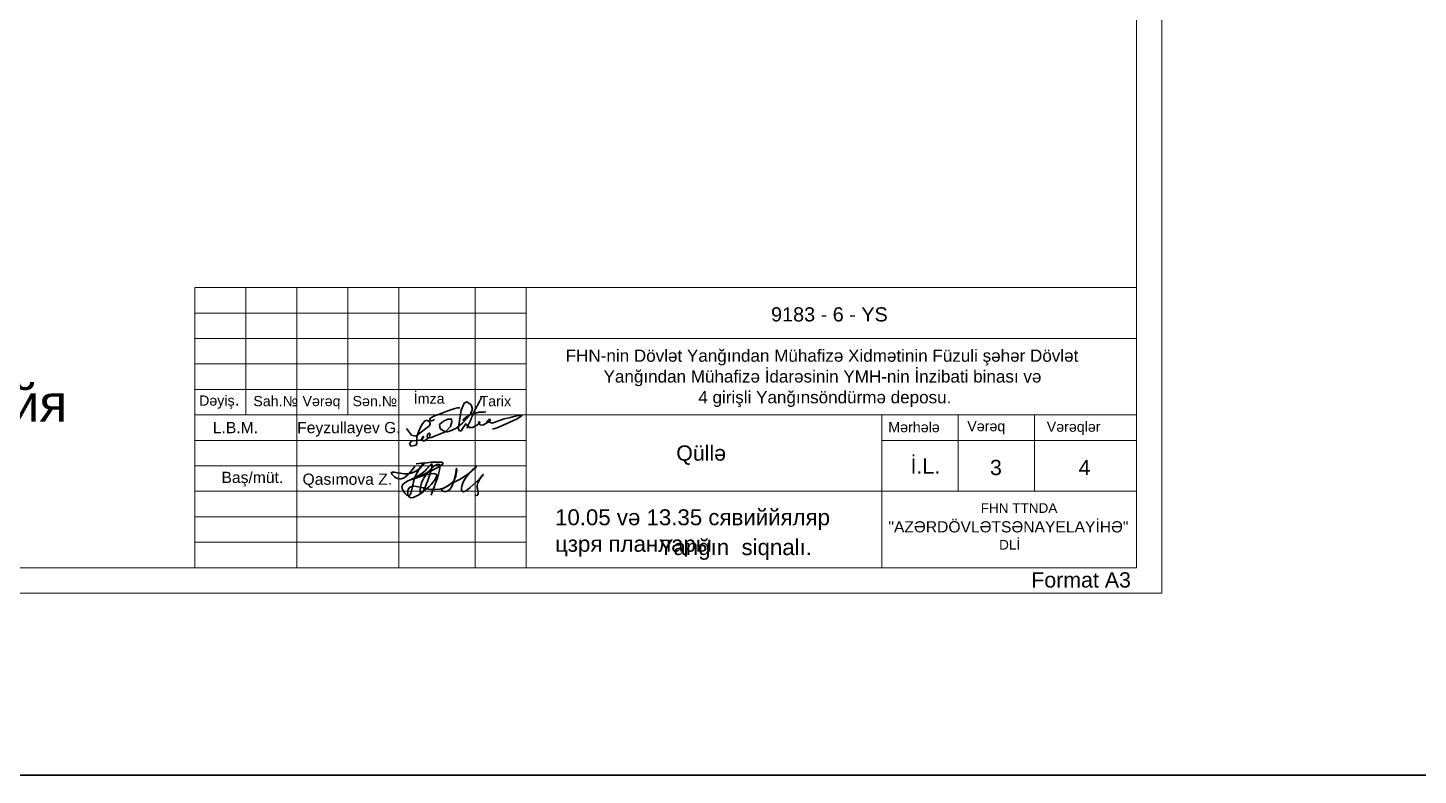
# Model space of a CAD drawing. Header units: millimetres. Extents: x 120281 to 1416367021, y -641565767 to 918373.
# Drawn here: x 1494105 to 1515712, y 556426 to 568040 of the extents above; entities that cross this region are included whole.
import ezdxf

# ---------------------------------------------------------------- set-up
doc = ezdxf.new("R2010")
doc.units = ezdxf.units.MM
for name, color, linetype, lineweight in [('0_Ном._пера__1_Ном._пера__21', 7, 'Continuous', 30), ('0_Ном._пера__21', 7, 'Continuous', 35), ('0_Ном._пера__7_Ном._пера__21', 7, 'Continuous', 30), ('Kunc stamp_n_n yaz_s__Ном._пера__7', 7, 'Continuous', 35), ('Künc ştampının yazısı', 7, 'Continuous', 13), ('Text blocks_Ном._пера__1', 7, 'Continuous', 15), ('перегородка', 130, 'Continuous', 20), ('размер', 90, 'Continuous', 40), ('размер 1', 6, 'Continuous', 15)]:
    doc.layers.add(name, color=color, linetype=linetype, lineweight=lineweight)
doc.styles.add('ARIAL', font='arial.ttf')
doc.styles.add('ARİAL', font='arial.ttf')
doc.styles.add('Segoe UI Light', font='segoeuil.ttf', dxfattribs={"width": 0.7})

msp = doc.modelspace()

# ---------------------------------------------------------------- linework, layer by layer
at = {"color": 1, "lineweight": 35}
msp.add_lwpolyline([(1393712.40557, 589163.43754), (1557668.12304, 589163.43754), (1557668.12304, 556426.13315), (1393712.40557, 556426.13315)], close=True, dxfattribs=at)
at = {"color": 5, "lineweight": 30}
for points, knots in [([(1500121.65562, 561227.57289), (1500028.26233, 561104.64784), (1499906.87441, 560944.87601), (1499666.43548, 561203.70579), (1500083.79529, 561005.53942), (1500362.46856, 561404.73057), (1500060.57089, 561056.9865), (1500076.77037, 560674.5945), (1499804.51764, 560987.47212), (1500205.56004, 561015.79155), (1500498.17707, 561463.80605), (1500203.24987, 560629.70815), (1500200.41208, 561050.35428), (1500636.34281, 561465.51793), (1500462.47825, 561012.18422), (1500371.97194, 560776.19843)], [0, 0, 0, 0, 345.4934598353, 449.0551047443, 754.3186253625, 1019.2944228152, 1307.0892382367, 1594.8437499946, 1724.5756506591, 2149.6909902928, 2330.9241346057, 2815.7813608775, 2901.1765404099, 3357.6695659859, 3853.3074750585, 3853.3074750585, 3853.3074750585, 3853.3074750585]), ([(1500139.97099, 561264.17052), (1500364.11198, 561289.20844), (1500880.07394, 561346.84458), (1499688.77257, 560868.24247), (1500609.80161, 561229.27396), (1500310.85576, 560849.44195), (1500006.32849, 560663.5147), (1500008.63354, 560990.67573), (1500439.82038, 560767.28967), (1500775.45682, 560962.08275), (1500765.26341, 561322.09987), (1500750.50062, 560814.55744), (1500417.65794, 560850.25312), (1500865.4907, 561006.80449), (1501197.2187, 561338.61234), (1500846.30835, 561033.23628), (1500837.77554, 560693.47367), (1501334.73408, 561282.85409), (1501082.06713, 560972.82824), (1501088.48937, 560874.15601), (1501121.10332, 560767.39798), (1501069.77169, 560774.31162), (1501055.76269, 560776.19843)], [0, 0, 0, 0, 415.1590765927, 955.6765446144, 1343.71674153, 1621.244504429, 1920.6189349209, 2018.2131781089, 2360.1085550144, 2849.3481223055, 2898.1452438216, 3275.4404278031, 3336.4931341776, 3739.503061596, 3977.8317585811, 4362.2800926847, 4429.3764596683, 4851.7339760025, 5029.6114501383, 5102.8071329227, 5200.4013768294, 5237.0332286429, 5237.0332286429, 5237.0332286429, 5237.0332286429])]:
    msp.add_open_spline(points, degree=3, knots=knots, dxfattribs=at)
at = {"layer": '0_Ном._пера__1_Ном._пера__21', "color": 5, "linetype": 'Continuous', "lineweight": 30}
for points, knots in [([(1501155.68758, 562296.45208), (1501155.35762, 562295.79339), (1501155.02872, 562295.13322), (1501154.70076, 562294.47163), (1501154.04451, 562293.14783), (1501153.19716, 562291.7911), (1501152.54633, 562290.45701), (1501151.24471, 562287.78892), (1501149.99522, 562285.09809), (1501148.70843, 562282.39234), (1501146.13488, 562276.98087), (1501143.57626, 562271.50243), (1501140.96576, 562265.98868), (1501139.93597, 562263.81362), (1501138.8723, 562261.63348), (1501137.82226, 562259.44975), (1501136.55448, 562256.81318), (1501135.28752, 562254.18214), (1501133.99654, 562251.56006), (1501132.70558, 562248.93801), (1501131.42238, 562246.32267), (1501130.11098, 562243.71534), (1501127.48819, 562238.50068), (1501124.82185, 562233.31501), (1501122.12989, 562228.15241), (1501116.74596, 562217.82716), (1501111.23874, 562207.59675), (1501105.68051, 562197.42403), (1501099.20408, 562185.57079), (1501092.65598, 562173.79585), (1501086.14069, 562162.04148), (1501081.44271, 562153.56578), (1501076.76223, 562145.1012), (1501072.1375, 562136.62513), (1501067.51277, 562128.14905), (1501062.94071, 562119.6583), (1501058.4544, 562111.14226), (1501049.48179, 562094.11018), (1501040.85048, 562076.9769), (1501032.80961, 562059.65947), (1501030.47422, 562054.6298), (1501028.19251, 562049.58437), (1501025.96282, 562044.52159), (1501021.50343, 562034.39601), (1501017.26342, 562024.20048), (1501013.29854, 562013.91796), (1501012.54629, 562011.96706), (1501011.84112, 562010.01296), (1501011.10258, 562008.0458), (1501010.36405, 562006.07863), (1501009.56005, 562004.10469), (1501008.82989, 562002.12167), (1501007.36954, 561998.15555), (1501005.94854, 561994.15415), (1501004.49224, 561990.13661), (1501003.11646, 561986.34123), (1501001.73398, 561982.52717), (1501000.32712, 561978.69994), (1500999.18458, 561975.59179), (1500997.99868, 561972.47622), (1500996.81477, 561969.35546), (1500995.69011, 561966.39092), (1500994.60544, 561963.42124), (1500993.42683, 561960.45203), (1500992.84393, 561958.98356), (1500992.00159, 561957.51652), (1500991.405, 561956.0537)], [0, 0, 0, 0, 1, 1, 1, 2, 2, 2, 3, 3, 3, 4, 4, 4, 5, 5, 5, 6, 6, 6, 7, 7, 7, 8, 8, 8, 9, 9, 9, 10, 10, 10, 11, 11, 11, 12, 12, 12, 13, 13, 13, 14, 14, 14, 15, 15, 15, 16, 16, 16, 17, 17, 17, 18, 18, 18, 19, 19, 19, 20, 20, 20, 21, 21, 21, 22, 22, 22, 22]), ([(1500991.90654, 561956.04014), (1500991.31096, 561954.57728), (1500990.70957, 561953.11876), (1500990.10297, 561951.66433), (1500988.88963, 561948.75509), (1500987.38904, 561945.87786), (1500986.13791, 561942.99988), (1500983.63561, 561937.24382), (1500981.05052, 561931.54295), (1500978.45928, 561925.88692), (1500975.28719, 561918.96308), (1500972.07914, 561912.10397), (1500968.8971, 561905.2767), (1500965.71506, 561898.44942), (1500962.55672, 561891.6545), (1500959.48315, 561884.86693), (1500957.73035, 561880.99608), (1500956.02168, 561877.12682), (1500954.33347, 561873.25633), (1500952.944, 561870.07076), (1500951.64431, 561866.88329), (1500950.31153, 561863.69238), (1500949.5952, 561861.97735), (1500948.47652, 561860.27359), (1500947.77464, 561858.54953)], [0, 0, 0, 0, 1, 1, 1, 2, 2, 2, 3, 3, 3, 4, 4, 4, 5, 5, 5, 6, 6, 6, 7, 7, 7, 8, 8, 8, 8])]:
    msp.add_open_spline(points, degree=3, knots=knots, dxfattribs=at)
at = {"layer": '0_Ном._пера__1_Ном._пера__21', "linetype": 'Continuous', "lineweight": 30}
msp.add_open_spline([(1500948.3675, 561858.53045), (1500947.66693, 561856.80634), (1500946.97181, 561855.07392), (1500946.28014, 561853.33401), (1500944.89669, 561849.85392), (1500943.26364, 561846.3532), (1500941.89049, 561842.82058), (1500939.14419, 561835.75534), (1500936.39219, 561828.59952), (1500933.48605, 561821.40889), (1500932.84578, 561819.82466), (1500932.29781, 561818.23712), (1500931.64677, 561816.6591)], degree=3, knots=[0, 0, 0, 0, 1, 1, 1, 2, 2, 2, 3, 3, 3, 4, 4, 4, 4], dxfattribs=at)
at = {"layer": '0_Ном._пера__21', "color": 5, "linetype": 'Continuous', "lineweight": 30, "flags": 128}
msp.add_lwpolyline([(1499987.31566, 561811.6588), (1500067.98481, 561710.10165), (1500135.75004, 561694.47361), (1500333.39062, 561843.35652, 1.2496403785), (1500257.81997, 561914.1883, 0.0792582279), (1500149.65055, 561686.65961), (1500149.65055, 561589.41844), (1500139.22512, 561552.95302), (1500058.42818, 561539.06141), (1500038.44621, 561579.86797), (1500070.59119, 561621.54277), (1500200.04, 561632.82967), (1500229.39547, 561640.36634), (1500257.34381, 561683.96491), (1500247.26214, 561690.42765), (1500227.9128, 561660.24325), (1500243.71042, 561621.29192), (1500267.90959, 561621.29192), (1500349.46762, 561679.87488), (1500359.82394, 561721.27354), (1500344.56197, 561742.51756), (1500316.47357, 561722.3385), (1500310.22255, 561686.41151), (1500326.7425, 561663.55147), (1500373.99575, 561674.98149), (1500598.24098, 561763.65932), (1500671.46293, 561846.41655), (1500696.74192, 561917.8491), (1500691.32984, 561960.7182), (1500634.22024, 561960.7182), (1500566.85151, 561928.93517), (1500500.76648, 561874.26924), (1500514.98563, 561810.8705), (1500565.29984, 561776.98497), (1500626.43923, 561761.3486), (1500675.4171, 561775.33325), (1500758.58492, 561812.2157), (1500860.03917, 561894.37568), (1500981.60931, 562025.48197), (1501013.9697, 562112.88619), (1500994.72836, 562181.06147), (1500926.50916, 562229.13381), (1500888.02648, 562208.15682), (1500839.04861, 562099.77557), (1500808.43744, 561897.87185), (1500795.33801, 561811.47129), (1500813.68508, 561778.12805), (1500840.79783, 561778.12805), (1500877.5312, 561835.81483), (1500909.6213, 561886.20972), (1500937.00444, 561852.42165), (1500971.11404, 561829.69656), (1501017.46813, 561829.69656), (1501082.773, 561863.17179), (1501129.88437, 561897.11394), (1501123.31071, 561920.10701), (1501109.61556, 561901.49359), (1501133.1712, 561873.026), (1501174.25673, 561866.45653), (1501210.41196, 561888.35469), (1501288.20054, 561934.34083), (1501288.20054, 561954.59662), (1501268.47946, 561954.59662), (1501236.7067, 561921.74938), (1501322.16458, 561898.20886), (1501433.23703, 561937.88916), (1501508.43486, 561961.90485), (1501604.07207, 561985.52412), (1501722.34882, 562014.7346), (1501782.70476, 562014.7346), (1501749.17674, 561991.56622), (1501700.07899, 561957.63892), (1501593.62888, 561911.37064), (1501398.52427, 561823.90139), (1501323.80953, 561803.6975)], format="xyb", dxfattribs=at)
at = {"layer": '0_Ном._пера__7_Ном._пера__21', "color": 5, "linetype": 'Continuous', "lineweight": 30, "flags": 128}
for points in [[(1500423.27296, 561959.5892), (1500407.32823, 561945.46297), (1500385.11871, 561934.16304), (1500367.35064, 561934.16304), (1500355.23113, 561942.87218), (1500351.1122, 561956.17115), (1500354.75542, 561966.62042), (1500363.94469, 561975.17006), (1500387.16321, 561988.47648), (1500414.71561, 562004.26662), (1500513.22022, 562042.79522), (1500579.80467, 562068.83874), (1500631.21675, 562086.68172), (1500676.79197, 562102.49897), (1500708.98114, 562114.5902), (1500743.52786, 562124.05271), (1500779.98316, 562132.12704), (1500800.51792, 562132.90912), (1500819.67668, 562133.63878)], [(1500897.20106, 561944.07693), (1500887.41514, 561941.28464), (1500882.85233, 561939.98271), (1500875.71143, 561939.98271), (1500872.31931, 561940.73278), (1500869.26927, 561942.16295), (1500869.26927, 561945.28593), (1500872.96663, 561950.8354), (1500881.59151, 561959.44725), (1500899.10502, 561976.57205), (1500914.33217, 561988.21011), (1500932.18662, 562000.73552), (1500951.1549, 562010.97743), (1500980.11526, 562026.31267), (1501003.95807, 562035.80388), (1501031.36923, 562045.42535), (1501053.69853, 562051.42727), (1501081.00487, 562059.31127), (1501104.66914, 562063.39071), (1501115.76699, 562064.74964), (1501136.57703, 562067.3367), (1501156.19263, 562068.89978), (1501165.5708, 562069.46494), (1501178.39062, 562069.71429), (1501195.86959, 562069.71429), (1501225.19738, 562070.08273)]]:
    msp.add_lwpolyline(points, dxfattribs=at)
at = {"layer": 'размер', "color": 0, "lineweight": 20}
for p, q in [((1496702.63323, 564004.0205), (1511334.94259, 564003.52616)), ((1496702.63323, 559650.90226), (1496702.63323, 564004.0205)), ((1497494.10928, 562025.33039), (1497494.10928, 564004.0205)), ((1498285.58532, 559650.90226), (1498285.58532, 564004.0205)), ((1499077.06136, 562025.33039), (1499077.06136, 564004.0205)), ((1499868.5374, 559650.90226), (1499868.5374, 564004.0205)), ((1501055.75147, 559650.90226), (1501055.75147, 564004.0205)), ((1501847.22751, 564004.0205), (1501847.22751, 559650.90226)), ((1496702.63323, 563608.28247), (1501847.22751, 563608.28247)), ((1496702.63323, 563212.54445), (1511334.94259, 563212.05012)), ((1496702.63323, 562816.80643), (1501847.22751, 562816.80643)), ((1496702.63323, 562421.06841), (1501847.22751, 562421.06841)), ((1496702.63323, 562025.33039), (1511334.94259, 562024.83606)), ((1507377.56238, 562024.83606), (1507377.56238, 559650.40793)), ((1508564.77644, 562024.83606), (1508564.77644, 560837.62199)), ((1509751.99051, 562024.83606), (1509751.99051, 560837.62199)), ((1496702.63323, 561629.59237), (1501847.22751, 561629.59237)), ((1507377.56238, 561629.09803), (1511334.94259, 561629.09803)), ((1496702.63323, 561233.85435), (1501847.22751, 561233.85435)), ((1496702.63323, 560838.11633), (1511334.94259, 560837.62199)), ((1496702.63323, 560442.37831), (1501847.22751, 560442.37831)), ((1496702.63323, 560046.64028), (1501847.22751, 560046.64028))]:
    msp.add_line(p, q, dxfattribs=at)
at = {"layer": 'размер 1', "color": 0, "lineweight": 20}
for points in [[(1478488.68684, 582761.50836), (1511730.68061, 582761.50836), (1511730.68061, 559254.66991), (1478488.68684, 559254.66991)], [(1480071.63893, 582365.77034), (1511334.94259, 582365.77034), (1511334.94259, 559650.40793), (1480071.63893, 559650.40793)]]:
    msp.add_lwpolyline(points, close=True, dxfattribs=at)

# ---------------------------------------------------------------- texts
at = {"color": 0, "lineweight": 20, "attachment_point": 1, "style": 'ARIAL'}
for s, insert, char_height in [('M{ərhələ}', (1507477.55361, 561913.36336), 158.295208), ('V{ərəq}', (1508704.9985, 561929.28578), 158.295208), ('V{ərəqlər}', (1509939.6303, 561920.77787), 158.295208), ('{\\fArial|b0|i0|c238|p34;Qüllə}', (1504181.90864, 561550.75575), 237.4428126), ('İ.L.', (1507823.00109, 561349.18847), 237.442813), ('{\\fArial|b0|i0|c238|p34;3}           ', (1509057.50281, 561326.41126), 237.4428126), ('{\\fArial|b0|i0|c238|p34;4}           ', (1510435.49117, 561326.41126), 237.4428126), ('Format A3', (1509699.30369, 559579.71557), 237.442813)]:
    msp.add_mtext(s, dxfattribs=dict(at, insert=insert, char_height=char_height))
for s, insert, char_height, width in [('               \\H1.1111x;       \\H0.95001x;FHN TTNDA', (1507655.09717, 560652.69505), 142.4656876, 3527.8394803), ('\\H1.1x;"AZƏRDÖVLƏTSƏNAYELAYİHƏ"\\P\\H0.90909x;                            \\H0.95x;DLİ', (1507479.3931, 560372.89463), 158.2952084, 3901.683571)]:
    msp.add_mtext(s, dxfattribs=dict(at, insert=insert, char_height=char_height, width=width))
at = {"layer": 'Kunc stamp_n_n yaz_s__Ном._пера__7', "color": 0, "linetype": 'Continuous', "lineweight": 20, "insert": (1492053.82351, 562201.60958), "char_height": 572.6013492, "width": 42731.6090983, "attachment_point": 5, "line_spacing_factor": 1.049432, "style": 'ARİAL'}
msp.add_mtext('{\\fArial|b0|i0|c238|p34;1-ci mərtəbə\\fArial Az Lat|b0|i0|c204|p34;йя}', dxfattribs=at)
at = {"layer": 'Künc ştampının yazısı', "lineweight": 15, "insert": (1505099.93809, 559932.2713), "char_height": 247.4043743, "attachment_point": 5, "style": 'Segoe UI Light'}
msp.add_mtext('\\A1;{\\f@Arial Unicode MS|b0|i0|c238|p34;\\W1;Yanğın  siqnalı.}', dxfattribs=at)
at = {"layer": 'Text blocks_Ном._пера__1', "color": 0, "linetype": 'Continuous', "lineweight": 20, "insert": (1502463.61544, 562593.4427), "char_height": 189.6859385, "width": 8061.1683885, "attachment_point": 4, "line_spacing_factor": 1.021551, "style": 'ARIAL'}
msp.add_mtext('{\\fArial|b0|i0|c238|p34;\\C7;FHN-nin Dövlət Yanğından Mühafizə Xidmətinin Füzuli şəhər Dövlət \\P        Yanğından Mühafizə İdarəsinin YMH-nin İnzibati binası və\\P                            4 girişli Yanğınsöndürmə deposu.}', dxfattribs=at)
at = {"layer": 'перегородка', "color": 0, "lineweight": 20, "style": 'ARIAL'}
for s, height, p in [('Baş/müt.', 174.124729, (1497115.00445, 560966.46815)), ('Qasımova Z.', 174.1247293, (1498374.50082, 560938.8876))]:
    msp.add_text(s, height=height, dxfattribs=at).set_placement(p)
at = {"layer": 'перегородка', "color": 0, "lineweight": 20, "attachment_point": 7, "style": 'ARIAL'}
for s, insert, char_height, width in [('{\\fArial|b0|i0|c238|p34;\\H0.63158x;\\C7;9183 \\fArial|b0|i0|c204|p34;- \\fArial|b0|i0|c238|p34;6\\fArial|b0|i0|c204|p34; - \\fArial|b0|i0|c238|p34;YS}', (1505655.22075, 563473.72137), 348.99966165, 5160.8131643), ('{\\fArial (Azeri Lat)|b0|i0|c204|p34;10.05 v\\fArial|b0|i0|c238|p34;ə 13.35 \\fArial (Azeri Lat)|b0|i0|c204|p34;сявиййяляр цзря планлары}', (1502298.30832, 559823.17008), 247.40437431, 5015.7689153)]:
    msp.add_mtext(s, dxfattribs=dict(at, insert=insert, char_height=char_height, width=width))
at = {"layer": 'перегородка', "color": 0, "lineweight": 20, "attachment_point": 1, "style": 'ARIAL'}
for s, insert, char_height in [('\\H0.8x;Dəyiş\\H1.25x;.', (1496765.80384, 562366.39359), 197.8690105), ('\\H0.8x;Sah.№', (1497609.30934, 562318.81074), 197.8690105), ('\\H0.8x;Vərəq', (1498373.44036, 562318.81074), 197.8690105), ('\\H0.8x;Sən.№', (1499151.19447, 562318.81074), 197.8690105), ('\\H0.8x;İmza', (1500101.76918, 562357.54718), 197.8690105), ('\\H0.8x;Tarix', (1501124.68358, 562318.81074), 197.8690105), ('  L.B.M.         Feyzullayev G.', (1496844.57826, 561914.74233), 174.1247293)]:
    msp.add_mtext(s, dxfattribs=dict(at, insert=insert, char_height=char_height))

doc.saveas('drawing.dxf')
